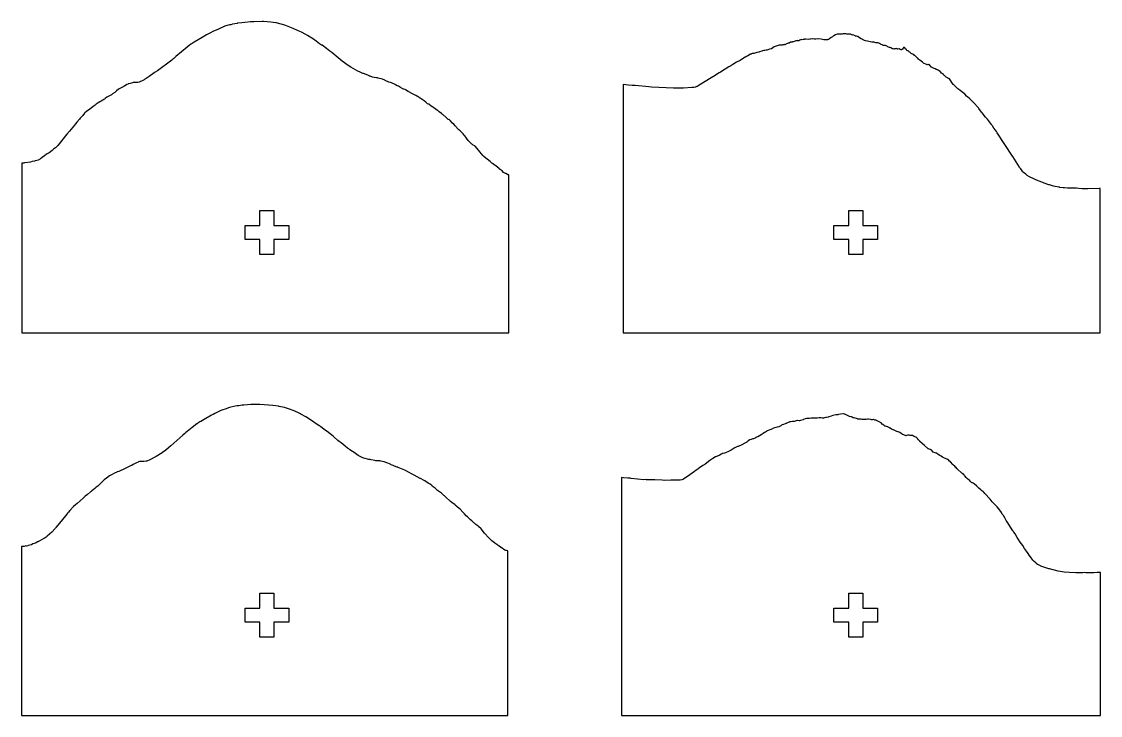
# Model space of a CAD drawing. Header units: metres. Extents: x -88 to 939, y 68 to 1362.
# Drawn here: x 521.3 to 887.8, y 68.1 to 303.7 of the extents above; entities that cross this region are included whole.
import ezdxf

# ---------------------------------------------------------------- set-up
doc = ezdxf.new("R2010")
doc.units = ezdxf.units.M

msp = doc.modelspace()

# ---------------------------------------------------------------- linework, layer by layer
for p, q in [((588.209, 301.195), (586.347, 300.351)), ((588.901, 301.526), (588.209, 301.195)), ((589.686, 301.882), (588.901, 301.526)), ((589.845, 301.937), (589.686, 301.882)), ((590.778, 302.292), (589.845, 301.937)), ((591.229, 302.397), (590.778, 302.292)), ((592.022, 302.637), (591.229, 302.397)), ((592.456, 302.695), (592.022, 302.637)), ((593.046, 302.86), (592.456, 302.695)), ((594.577, 303.146), (593.046, 302.86)), ((594.65, 303.158), (594.577, 303.146)), ((596.171, 303.324), (594.65, 303.158)), ((597.201, 303.459), (596.171, 303.324)), ((599.126, 303.62), (597.201, 303.459)), ((600.184, 303.673), (599.126, 303.62)), ((603.077, 303.745), (600.184, 303.673)), ((603.385, 303.741), (603.077, 303.745)), ((603.482, 303.738), (603.385, 303.741)), ((605.959, 303.54), (603.482, 303.738)), ((606.796, 303.402), (605.959, 303.54)), ((607.703, 303.303), (606.796, 303.402)), ((607.888, 303.269), (607.703, 303.303)), ((608.261, 303.189), (607.888, 303.269)), ((610.823, 302.505), (608.261, 303.189)), ((611.281, 302.345), (610.823, 302.505)), ((613.585, 301.431), (611.281, 302.345)), ((615.119, 300.767), (613.585, 301.431)), ((615.602, 300.542), (615.119, 300.767)), ((616.609, 300.01), (615.602, 300.542)), ((582.677, 298.386), (579.992, 296.729)), ((584.204, 299.243), (582.677, 298.386)), ((584.65, 299.421), (584.204, 299.243)), ((585.121, 299.674), (584.65, 299.421)), ((585.51, 299.912), (585.121, 299.674)), ((586.347, 300.351), (585.51, 299.912)), ((617.64, 299.488), (616.609, 300.01)), ((618.447, 298.964), (617.64, 299.488)), ((619.954, 298.124), (618.447, 298.964)), ((620.044, 298.068), (619.954, 298.124)), ((620.175, 297.97), (620.044, 298.068)), ((621.433, 297.086), (620.175, 297.97)), ((622.59, 296.233), (621.433, 297.086)), ((783.496, 296.916), (783.24, 296.83)), ((784.178, 297.096), (783.496, 296.916)), ((784.381, 297.225), (784.178, 297.096)), ((784.47, 297.206), (784.381, 297.225)), ((784.76, 297.288), (784.47, 297.206)), ((784.946, 297.251), (784.76, 297.288)), ((785.322, 297.243), (784.946, 297.251)), ((785.509, 297.336), (785.322, 297.243)), ((785.578, 297.345), (785.509, 297.336)), ((785.619, 297.394), (785.578, 297.345)), ((785.891, 297.505), (785.619, 297.394)), ((786.212, 297.613), (785.891, 297.505)), ((786.522, 297.585), (786.212, 297.613)), ((786.822, 297.63), (786.522, 297.585)), ((787.112, 297.644), (786.822, 297.63)), ((787.201, 297.656), (787.112, 297.644)), ((787.312, 297.751), (787.201, 297.656)), ((787.401, 297.783), (787.312, 297.751)), ((787.441, 297.794), (787.401, 297.783)), ((787.738, 297.773), (787.441, 297.794)), ((788.632, 297.663), (787.738, 297.773)), ((789.082, 297.716), (788.632, 297.663)), ((789.374, 297.776), (789.082, 297.716)), ((789.877, 297.836), (789.374, 297.776)), ((789.99, 297.848), (789.877, 297.836)), ((790.027, 297.858), (789.99, 297.848)), ((790.684, 297.757), (790.027, 297.858)), ((791.025, 297.784), (790.684, 297.757)), ((791.107, 297.776), (791.025, 297.784)), ((791.838, 297.885), (791.107, 297.776)), ((791.863, 297.883), (791.838, 297.885)), ((791.922, 297.883), (791.863, 297.883)), ((792.973, 297.807), (791.922, 297.883)), ((793.909, 297.598), (792.973, 297.807)), ((794.387, 297.51), (793.909, 297.598)), ((795.066, 297.548), (794.387, 297.51)), ((795.151, 297.567), (795.066, 297.548)), ((795.276, 297.613), (795.151, 297.567)), ((795.412, 297.689), (795.276, 297.613)), ((795.758, 297.927), (795.412, 297.689)), ((796.316, 298.353), (795.758, 297.927)), ((796.779, 298.582), (796.316, 298.353)), ((797.053, 298.748), (796.779, 298.582)), ((797.288, 298.959), (797.053, 298.748)), ((797.865, 299.207), (797.288, 298.959)), ((798.427, 299.431), (797.865, 299.207)), ((798.653, 299.483), (798.427, 299.431)), ((799.193, 299.419), (798.653, 299.483)), ((799.297, 299.434), (799.193, 299.419)), ((799.4, 299.417), (799.297, 299.434)), ((799.946, 299.508), (799.4, 299.417)), ((800.147, 299.518), (799.946, 299.508)), ((800.41, 299.58), (800.147, 299.518)), ((801.148, 299.534), (800.41, 299.58)), ((801.228, 299.554), (801.148, 299.534)), ((801.386, 299.529), (801.228, 299.554)), ((801.64, 299.476), (801.386, 299.529)), ((801.879, 299.458), (801.64, 299.476)), ((801.999, 299.455), (801.879, 299.458)), ((802.594, 299.472), (801.999, 299.455)), ((802.933, 299.457), (802.594, 299.472)), ((803.421, 299.237), (802.933, 299.457)), ((803.51, 299.168), (803.421, 299.237)), ((803.698, 299.202), (803.51, 299.168)), ((804.08, 299.09), (803.698, 299.202)), ((804.511, 298.873), (804.08, 299.09)), ((804.639, 298.832), (804.511, 298.873)), ((804.759, 298.836), (804.639, 298.832)), ((805.014, 298.803), (804.759, 298.836)), ((805.294, 298.691), (805.014, 298.803)), ((805.388, 298.76), (805.294, 298.691)), ((805.545, 298.613), (805.388, 298.76)), ((806.017, 298.196), (805.545, 298.613)), ((806.592, 297.873), (806.017, 298.196)), ((806.903, 297.751), (806.592, 297.873)), ((807.037, 297.642), (806.903, 297.751)), ((807.282, 297.585), (807.037, 297.642)), ((807.703, 297.364), (807.282, 297.585)), ((808.039, 297.26), (807.703, 297.364)), ((808.695, 297.128), (808.039, 297.26)), ((809.55, 296.878), (808.695, 297.128)), ((810.114, 296.774), (809.55, 296.878)), ((575.65, 293.501), (573.765, 291.891)), ((577.636, 295.106), (575.65, 293.501)), ((578.299, 295.669), (577.636, 295.106)), ((578.862, 296.105), (578.299, 295.669)), ((579.263, 296.318), (578.862, 296.105)), ((579.992, 296.729), (579.263, 296.318)), ((623.275, 295.772), (622.59, 296.233)), ((623.409, 295.703), (623.275, 295.772)), ((624.947, 294.592), (623.409, 295.703)), ((626.054, 293.737), (624.947, 294.592)), ((626.694, 293.2), (626.054, 293.737)), ((628.865, 291.439), (626.694, 293.2)), ((771.126, 293.222), (770.395, 292.997)), ((771.263, 293.226), (771.126, 293.222)), ((771.758, 293.401), (771.263, 293.226)), ((771.967, 293.415), (771.758, 293.401)), ((772.782, 293.654), (771.967, 293.415)), ((773.056, 293.789), (772.782, 293.654)), ((773.527, 293.962), (773.056, 293.789)), ((773.783, 293.925), (773.527, 293.962)), ((774.316, 293.985), (773.783, 293.925)), ((774.38, 293.994), (774.316, 293.985)), ((774.442, 294.015), (774.38, 293.994)), ((774.498, 294.022), (774.442, 294.015)), ((774.83, 294.186), (774.498, 294.022)), ((775.419, 294.354), (774.83, 294.186)), ((775.975, 294.443), (775.419, 294.354)), ((776.048, 294.491), (775.975, 294.443)), ((776.983, 295.161), (776.048, 294.491)), ((777.277, 295.291), (776.983, 295.161)), ((778.363, 295.597), (777.277, 295.291)), ((778.684, 295.762), (778.363, 295.597)), ((779.333, 295.714), (778.684, 295.762)), ((779.388, 295.722), (779.333, 295.714)), ((779.436, 295.679), (779.388, 295.722)), ((779.713, 295.76), (779.436, 295.679)), ((779.899, 295.841), (779.713, 295.76)), ((780.295, 295.887), (779.899, 295.841)), ((780.4, 295.909), (780.295, 295.887)), ((780.673, 295.875), (780.4, 295.909)), ((780.913, 296.041), (780.673, 295.875)), ((780.994, 296.077), (780.913, 296.041)), ((781.75, 296.419), (780.994, 296.077)), ((781.919, 296.388), (781.75, 296.419)), ((782.136, 296.466), (781.919, 296.388)), ((782.584, 296.707), (782.136, 296.466)), ((783.148, 296.797), (782.584, 296.707)), ((783.24, 296.83), (783.148, 296.797)), ((810.397, 296.748), (810.114, 296.774)), ((810.973, 296.713), (810.397, 296.748)), ((811.134, 296.673), (810.973, 296.713)), ((811.549, 296.522), (811.134, 296.673)), ((812.218, 296.581), (811.549, 296.522)), ((812.569, 296.458), (812.218, 296.581)), ((812.766, 296.301), (812.569, 296.458)), ((813.122, 296.112), (812.766, 296.301)), ((813.925, 295.757), (813.122, 296.112)), ((814.073, 295.654), (813.925, 295.757)), ((814.353, 295.628), (814.073, 295.654)), ((814.859, 295.602), (814.353, 295.628)), ((815.45, 295.232), (814.859, 295.602)), ((815.577, 295.141), (815.45, 295.232)), ((815.778, 295.071), (815.577, 295.141)), ((816.181, 294.982), (815.778, 295.071)), ((816.389, 294.99), (816.181, 294.982)), ((816.605, 294.862), (816.389, 294.99)), ((817.167, 294.492), (816.605, 294.862)), ((817.459, 294.461), (817.167, 294.492)), ((817.726, 294.411), (817.459, 294.461)), ((817.924, 294.438), (817.726, 294.411)), ((818.328, 294.432), (817.924, 294.438)), ((818.674, 294.547), (818.328, 294.432)), ((818.858, 294.419), (818.674, 294.547)), ((819.057, 294.42), (818.858, 294.419)), ((819.425, 294.476), (819.057, 294.42)), ((819.436, 294.471), (819.425, 294.476)), ((819.447, 294.47), (819.436, 294.471)), ((819.819, 294.255), (819.447, 294.47)), ((820.19, 294.187), (819.819, 294.255)), ((820.201, 294.184), (820.19, 294.187)), ((820.223, 294.188), (820.201, 294.184)), ((820.568, 294.425), (820.223, 294.188)), ((820.781, 294.709), (820.568, 294.425)), ((820.92, 294.964), (820.781, 294.709)), ((821.037, 294.9), (820.92, 294.964)), ((821.297, 294.978), (821.037, 294.9)), ((821.408, 294.862), (821.297, 294.978)), ((821.704, 294.358), (821.408, 294.862)), ((821.833, 294.337), (821.704, 294.358)), ((822.107, 293.923), (821.833, 294.337)), ((822.395, 293.849), (822.107, 293.923)), ((822.497, 293.767), (822.395, 293.849)), ((822.742, 293.579), (822.497, 293.767)), ((822.886, 293.512), (822.742, 293.579)), ((823.084, 293.318), (822.886, 293.512)), ((823.286, 293.129), (823.084, 293.318)), ((572.33, 290.594), (567.464, 286.998)), ((572.698, 290.92), (572.33, 290.594)), ((573.038, 291.194), (572.698, 290.92)), ((573.765, 291.891), (573.038, 291.194)), ((630.236, 290.285), (628.865, 291.439)), ((632.321, 288.872), (630.236, 290.285)), ((764.237, 290), (762.975, 289.205)), ((764.406, 290.065), (764.237, 290)), ((765.226, 290.42), (764.406, 290.065)), ((765.406, 290.484), (765.226, 290.42)), ((766.925, 291.537), (765.406, 290.484)), ((766.995, 291.581), (766.925, 291.537)), ((767.039, 291.622), (766.995, 291.581)), ((767.21, 291.711), (767.039, 291.622)), ((767.481, 291.836), (767.21, 291.711)), ((767.637, 291.915), (767.481, 291.836)), ((768.063, 292.109), (767.637, 291.915)), ((768.966, 292.636), (768.063, 292.109)), ((769.21, 292.71), (768.966, 292.636)), ((769.299, 292.797), (769.21, 292.71)), ((769.562, 292.908), (769.299, 292.797)), ((770.073, 292.886), (769.562, 292.908)), ((770.395, 292.997), (770.073, 292.886)), ((823.426, 293.047), (823.286, 293.129)), ((823.502, 292.944), (823.426, 293.047)), ((823.762, 292.752), (823.502, 292.944)), ((823.992, 292.717), (823.762, 292.752)), ((824.067, 292.713), (823.992, 292.717)), ((824.131, 292.638), (824.067, 292.713)), ((824.457, 292.519), (824.131, 292.638)), ((824.676, 292.224), (824.457, 292.519)), ((824.866, 292.06), (824.676, 292.224)), ((825.074, 291.904), (824.866, 292.06)), ((825.67, 291.318), (825.074, 291.904)), ((825.762, 291.274), (825.67, 291.318)), ((826.069, 290.999), (825.762, 291.274)), ((826.179, 290.886), (826.069, 290.999)), ((826.389, 290.72), (826.179, 290.886)), ((826.528, 290.616), (826.389, 290.72)), ((827.366, 289.936), (826.528, 290.616)), ((827.594, 289.771), (827.366, 289.936)), ((827.653, 289.725), (827.594, 289.771)), ((827.722, 289.661), (827.653, 289.725)), ((828.712, 289.168), (827.722, 289.661)), ((566.386, 286.292), (564.656, 285.035)), ((566.741, 286.508), (566.386, 286.292)), ((567.464, 286.998), (566.741, 286.508)), ((633.228, 288.31), (632.321, 288.872)), ((635.616, 286.899), (633.228, 288.31)), ((636.343, 286.554), (635.616, 286.899)), ((637.298, 286.142), (636.343, 286.554)), ((637.456, 286.078), (637.298, 286.142)), ((638.931, 285.524), (637.456, 286.078)), ((758.344, 286.312), (757.424, 285.762)), ((758.783, 286.591), (758.344, 286.312)), ((760.394, 287.552), (758.783, 286.591)), ((761.607, 288.358), (760.394, 287.552)), ((762.231, 288.747), (761.607, 288.358)), ((762.561, 288.972), (762.231, 288.747)), ((762.975, 289.205), (762.561, 288.972)), ((828.863, 289.081), (828.712, 289.168)), ((829.017, 289.143), (828.863, 289.081)), ((829.164, 289.108), (829.017, 289.143)), ((829.512, 289.147), (829.164, 289.108)), ((829.623, 289.162), (829.512, 289.147)), ((830.448, 288.308), (829.623, 289.162)), ((830.895, 288.07), (830.448, 288.308)), ((831.324, 287.804), (830.895, 288.07)), ((831.658, 287.679), (831.324, 287.804)), ((832.066, 287.447), (831.658, 287.679)), ((832.248, 287.43), (832.066, 287.447)), ((832.353, 287.383), (832.248, 287.43)), ((832.443, 287.324), (832.353, 287.383)), ((832.727, 287.193), (832.443, 287.324)), ((832.834, 287.184), (832.727, 287.193)), ((833.094, 287.003), (832.834, 287.184)), ((833.34, 286.768), (833.094, 287.003)), ((833.419, 286.719), (833.34, 286.768)), ((833.471, 286.656), (833.419, 286.719)), ((833.864, 286.273), (833.471, 286.656)), ((834.483, 285.747), (833.864, 286.273)), ((557.111, 282.332), (556.696, 282.064)), ((557.518, 282.536), (557.111, 282.332)), ((557.572, 282.545), (557.518, 282.536)), ((558.187, 282.743), (557.572, 282.545)), ((558.965, 282.932), (558.187, 282.743)), ((559.244, 283.019), (558.965, 282.932)), ((559.636, 283.09), (559.244, 283.019)), ((560.013, 283.036), (559.636, 283.09)), ((560.408, 283.029), (560.013, 283.036)), ((560.796, 283.08), (560.408, 283.029)), ((561.264, 283.16), (560.796, 283.08)), ((561.568, 283.263), (561.264, 283.16)), ((562.258, 283.592), (561.568, 283.263)), ((562.931, 283.947), (562.258, 283.592)), ((563.25, 284.139), (562.931, 283.947)), ((563.675, 284.364), (563.25, 284.139)), ((564.656, 285.035), (563.675, 284.364)), ((639.375, 285.321), (638.931, 285.524)), ((639.544, 285.233), (639.375, 285.321)), ((639.7, 285.195), (639.544, 285.233)), ((640.496, 284.872), (639.7, 285.195)), ((641.13, 284.768), (640.496, 284.872)), ((641.912, 284.629), (641.13, 284.768)), ((642.197, 284.641), (641.912, 284.629)), ((642.296, 284.653), (642.197, 284.641)), ((642.501, 284.573), (642.296, 284.653)), ((642.966, 284.408), (642.501, 284.573)), ((643.485, 284.326), (642.966, 284.408)), ((643.998, 284.165), (643.485, 284.326)), ((644.725, 283.809), (643.998, 284.165)), ((644.845, 283.747), (644.725, 283.809)), ((646.146, 283.179), (644.845, 283.747)), ((646.536, 283.088), (646.146, 283.179)), ((646.716, 283.021), (646.536, 283.088)), ((646.986, 282.95), (646.716, 283.021)), ((648.211, 282.345), (646.986, 282.95)), ((648.306, 282.31), (648.211, 282.345)), ((648.977, 281.896), (648.306, 282.31)), ((725.668, 282.345), (725.666, 281.634)), ((726.637, 282.227), (725.668, 282.345)), ((727.459, 282.169), (726.637, 282.227)), ((752.125, 282.468), (750.868, 281.708)), ((755.629, 284.661), (752.125, 282.468)), ((756.926, 285.444), (755.629, 284.661)), ((757.351, 285.724), (756.926, 285.444)), ((757.424, 285.762), (757.351, 285.724)), ((834.669, 285.575), (834.483, 285.747)), ((834.894, 285.438), (834.669, 285.575)), ((835.448, 284.89), (834.894, 285.438)), ((835.649, 284.701), (835.448, 284.89)), ((836.081, 284.486), (835.649, 284.701)), ((836.131, 284.462), (836.081, 284.486)), ((836.17, 284.421), (836.131, 284.462)), ((836.534, 284.27), (836.17, 284.421)), ((836.548, 284.254), (836.534, 284.27)), ((837.824, 282.427), (836.548, 284.254)), ((837.877, 282.378), (837.824, 282.427)), ((839.136, 281.081), (837.877, 282.378)), ((551.878, 278.91), (550.324, 278.077)), ((552.233, 279.183), (551.878, 278.91)), ((552.993, 279.676), (552.233, 279.183)), ((553.459, 280.107), (552.993, 279.676)), ((553.557, 280.173), (553.459, 280.107)), ((554.267, 280.791), (553.557, 280.173)), ((554.303, 280.813), (554.267, 280.791)), ((556.023, 281.701), (554.303, 280.813)), ((556.398, 281.939), (556.023, 281.701)), ((556.696, 282.064), (556.398, 281.939)), ((649.366, 281.763), (648.977, 281.896)), ((650.01, 281.383), (649.366, 281.763)), ((650.827, 280.949), (650.01, 281.383)), ((651.092, 280.83), (650.827, 280.949)), ((651.234, 280.825), (651.092, 280.83)), ((651.594, 280.67), (651.234, 280.825)), ((651.704, 280.605), (651.594, 280.67)), ((652.621, 279.996), (651.704, 280.605)), ((654.157, 279.183), (652.621, 279.996)), ((654.856, 278.88), (654.157, 279.183)), ((655.216, 278.665), (654.856, 278.88)), ((655.397, 278.641), (655.216, 278.665)), ((655.629, 278.454), (655.397, 278.641)), ((725.66, 281.319), (725.655, 275.593)), ((725.666, 281.634), (725.66, 281.319)), ((728.744, 282.059), (727.459, 282.169)), ((729.83, 281.988), (728.744, 282.059)), ((734.371, 281.534), (729.83, 281.988)), ((735.303, 281.42), (734.371, 281.534)), ((742.828, 281.096), (735.303, 281.42)), ((745.864, 281.121), (742.828, 281.096)), ((746.175, 281.132), (745.864, 281.121)), ((749.045, 281.309), (746.175, 281.132)), ((749.678, 281.399), (749.045, 281.309)), ((750.125, 281.451), (749.678, 281.399)), ((750.295, 281.479), (750.125, 281.451)), ((750.543, 281.561), (750.295, 281.479)), ((750.868, 281.708), (750.543, 281.561)), ((839.423, 280.922), (839.136, 281.081)), ((840.061, 280.432), (839.423, 280.922)), ((840.799, 279.883), (840.061, 280.432)), ((841.024, 279.738), (840.799, 279.883)), ((841.854, 278.946), (841.024, 279.738)), ((842.325, 278.451), (841.854, 278.946)), ((546.285, 275.352), (545.684, 274.844)), ((546.666, 275.652), (546.285, 275.352)), ((547.355, 276.119), (546.666, 275.652)), ((547.892, 276.431), (547.355, 276.119)), ((548.347, 276.742), (547.892, 276.431)), ((548.986, 277.09), (548.347, 276.742)), ((549.278, 277.291), (548.986, 277.09)), ((549.455, 277.365), (549.278, 277.291)), ((549.528, 277.418), (549.455, 277.365)), ((549.603, 277.461), (549.528, 277.418)), ((549.771, 277.579), (549.603, 277.461)), ((550.324, 278.077), (549.771, 277.579)), ((655.821, 278.363), (655.629, 278.454)), ((656.035, 278.172), (655.821, 278.363)), ((656.351, 277.924), (656.035, 278.172)), ((656.567, 277.814), (656.351, 277.924)), ((656.715, 277.729), (656.567, 277.814)), ((658.13, 276.821), (656.715, 277.729)), ((658.655, 276.327), (658.13, 276.821)), ((659.286, 275.822), (658.655, 276.327)), ((659.693, 275.653), (659.286, 275.822)), ((660.504, 275.062), (659.693, 275.653)), ((661.021, 274.647), (660.504, 275.062)), ((725.655, 275.593), (725.652, 275.398)), ((725.652, 275.398), (725.664, 198.055)), ((842.685, 278.16), (842.325, 278.451)), ((843.453, 277.518), (842.685, 278.16)), ((844.026, 276.901), (843.453, 277.518)), ((844.551, 276.405), (844.026, 276.901)), ((844.671, 276.306), (844.551, 276.405)), ((844.716, 276.262), (844.671, 276.306)), ((844.752, 276.216), (844.716, 276.262)), ((846.35, 274.394), (844.752, 276.216)), ((542.131, 271.799), (541.285, 270.955)), ((542.737, 272.592), (542.131, 271.799)), ((542.877, 272.74), (542.737, 272.592)), ((543.45, 273.234), (542.877, 272.74)), ((543.845, 273.563), (543.45, 273.234)), ((544.388, 273.889), (543.845, 273.563)), ((545.684, 274.844), (544.388, 273.889)), ((661.252, 274.53), (661.021, 274.647)), ((661.972, 274.044), (661.252, 274.53)), ((662.528, 273.683), (661.972, 274.044)), ((662.681, 273.589), (662.528, 273.683)), ((662.753, 273.538), (662.681, 273.589)), ((662.825, 273.469), (662.753, 273.538)), ((663.215, 273.067), (662.825, 273.469)), ((663.957, 272.464), (663.215, 273.067)), ((664.322, 272.202), (663.957, 272.464)), ((664.451, 272.133), (664.322, 272.202)), ((665.615, 271.154), (664.451, 272.133)), ((846.512, 274.163), (846.35, 274.394)), ((847.375, 273.022), (846.512, 274.163)), ((847.631, 272.737), (847.375, 273.022)), ((848.75, 271.279), (847.631, 272.737)), ((849.503, 270.585), (848.75, 271.279)), ((539.306, 268.604), (537.584, 266.534)), ((539.662, 268.994), (539.306, 268.604)), ((540.164, 269.564), (539.662, 268.994)), ((540.996, 270.616), (540.164, 269.564)), ((541.285, 270.955), (540.996, 270.616)), ((666.282, 270.498), (665.615, 271.154)), ((666.368, 270.427), (666.282, 270.498)), ((666.666, 270.329), (666.368, 270.427)), ((666.931, 270.087), (666.666, 270.329)), ((667.735, 269.265), (666.931, 270.087)), ((668.122, 268.926), (667.735, 269.265)), ((668.681, 268.277), (668.122, 268.926)), ((669.771, 267.136), (668.681, 268.277)), ((850.83, 268.777), (849.503, 270.585)), ((850.953, 268.596), (850.83, 268.777)), ((851.152, 268.341), (850.953, 268.596)), ((851.665, 267.536), (851.152, 268.341)), ((852.14, 266.844), (851.665, 267.536)), ((536.676, 265.519), (533.692, 261.683)), ((537.584, 266.534), (536.676, 265.519)), ((669.985, 266.94), (669.771, 267.136)), ((670.106, 266.793), (669.985, 266.94)), ((670.4, 266.525), (670.106, 266.793)), ((670.788, 266.189), (670.4, 266.525)), ((671.32, 265.606), (670.788, 266.189)), ((671.654, 265.181), (671.32, 265.606)), ((671.877, 264.884), (671.654, 265.181)), ((672.272, 264.428), (671.877, 264.884)), ((672.465, 264.164), (672.272, 264.428)), ((673.082, 263.402), (672.465, 264.164)), ((852.492, 266.368), (852.14, 266.844)), ((852.791, 265.947), (852.492, 266.368)), ((857.939, 258.013), (852.791, 265.947)), ((532.333, 260.492), (531.951, 260.126)), ((532.843, 260.828), (532.333, 260.492)), ((533.692, 261.683), (532.843, 260.828)), ((674.334, 262.077), (673.082, 263.402)), ((674.479, 262.033), (674.334, 262.077)), ((674.782, 261.754), (674.479, 262.033)), ((675.318, 261.494), (674.782, 261.754)), ((675.4, 261.432), (675.318, 261.494)), ((675.425, 261.401), (675.4, 261.432)), ((675.45, 261.378), (675.425, 261.401)), ((676.626, 259.988), (675.45, 261.378)), ((526.573, 256.547), (526.08, 256.402)), ((526.949, 256.672), (526.573, 256.547)), ((527.739, 257.139), (526.949, 256.672)), ((528.38, 257.63), (527.739, 257.139)), ((529.163, 258.095), (528.38, 257.63)), ((529.711, 258.548), (529.163, 258.095)), ((530.036, 258.785), (529.711, 258.548)), ((530.747, 259.188), (530.036, 258.785)), ((531.711, 259.962), (530.747, 259.188)), ((531.951, 260.126), (531.711, 259.962)), ((676.982, 259.49), (676.626, 259.988)), ((677.614, 258.823), (676.982, 259.49)), ((677.709, 258.76), (677.614, 258.823)), ((678.055, 258.301), (677.709, 258.76)), ((678.409, 257.889), (678.055, 258.301)), ((678.432, 257.875), (678.409, 257.889)), ((678.495, 257.823), (678.432, 257.875)), ((680.507, 256.232), (678.495, 257.823)), ((858.058, 257.857), (857.939, 258.013)), ((860.375, 254.245), (858.058, 257.857)), ((521.394, 255.687), (521.385, 255.665)), ((521.385, 255.665), (521.388, 227.395)), ((521.904, 255.686), (521.394, 255.687)), ((522.06, 255.689), (521.904, 255.686)), ((522.112, 255.697), (522.06, 255.689)), ((522.305, 255.713), (522.112, 255.697)), ((522.404, 255.738), (522.305, 255.713)), ((524.319, 256.017), (522.404, 255.738)), ((524.952, 256.171), (524.319, 256.017)), ((525.71, 256.316), (524.952, 256.171)), ((525.971, 256.389), (525.71, 256.316)), ((526.017, 256.385), (525.971, 256.389)), ((526.08, 256.402), (526.017, 256.385)), ((681.093, 255.664), (680.507, 256.232)), ((681.317, 255.501), (681.093, 255.664)), ((682.268, 254.879), (681.317, 255.501)), ((682.422, 254.797), (682.268, 254.879)), ((683.111, 254.152), (682.422, 254.797)), ((683.162, 254.103), (683.111, 254.152)), ((683.23, 254.06), (683.162, 254.103)), ((683.65, 253.679), (683.23, 254.06)), ((683.745, 253.605), (683.65, 253.679)), ((683.901, 253.495), (683.745, 253.605)), ((684.624, 253.004), (683.901, 253.495)), ((685.091, 252.533), (684.624, 253.004)), ((860.464, 254.101), (860.375, 254.245)), ((860.754, 253.687), (860.464, 254.101)), ((861.519, 252.718), (860.754, 253.687)), ((685.517, 252.289), (685.091, 252.533)), ((685.754, 252.184), (685.517, 252.289)), ((685.839, 252.129), (685.754, 252.184)), ((686.393, 251.784), (685.839, 252.129)), ((686.432, 251.777), (686.393, 251.784)), ((686.478, 251.729), (686.432, 251.777)), ((686.816, 251.656), (686.478, 251.729)), ((686.907, 251.639), (686.816, 251.656)), ((686.905, 198.055), (686.907, 251.639)), ((861.657, 252.533), (861.519, 252.718)), ((862.429, 251.871), (861.657, 252.533)), ((862.985, 251.44), (862.429, 251.871)), ((863.785, 251.016), (862.985, 251.44)), ((864.007, 250.922), (863.785, 251.016)), ((866.649, 249.686), (864.007, 250.922)), ((868.268, 249.047), (866.649, 249.686)), ((868.655, 248.885), (868.268, 249.047)), ((870.304, 248.301), (868.655, 248.885)), ((870.42, 248.264), (870.304, 248.301)), ((870.541, 248.235), (870.42, 248.264)), ((871.88, 247.877), (870.541, 248.235)), ((873.724, 247.476), (871.88, 247.877)), ((873.897, 247.457), (873.724, 247.476)), ((874.01, 247.434), (873.897, 247.457)), ((875.158, 247.28), (874.01, 247.434)), ((875.613, 247.236), (875.158, 247.28)), ((876.605, 247.184), (875.613, 247.236)), ((877.319, 247.177), (876.605, 247.184)), ((878.012, 247.131), (877.319, 247.177)), ((879.64, 247.112), (878.012, 247.131)), ((880.526, 247.046), (879.64, 247.112)), ((881.618, 246.981), (880.526, 247.046)), ((883.211, 246.945), (881.618, 246.981)), ((883.578, 246.944), (883.211, 246.945)), ((887.419, 247.015), (883.578, 246.944)), ((887.474, 247.01), (887.419, 247.015)), ((887.745, 247.019), (887.474, 247.01)), ((887.722, 227.346), (887.745, 247.019)), ((602.31, 234.479), (602.31, 239.544)), ((602.31, 239.544), (607.065, 239.544)), ((607.065, 239.544), (607.065, 234.479)), ((802.31, 234.479), (802.31, 239.544)), ((802.31, 239.544), (807.065, 239.544)), ((807.065, 239.544), (807.065, 234.479)), ((597.245, 229.725), (597.245, 234.479)), ((597.245, 234.479), (602.31, 234.479)), ((607.065, 234.479), (612.129, 234.479)), ((612.129, 234.479), (612.129, 229.725)), ((797.245, 229.725), (797.245, 234.479)), ((797.245, 234.479), (802.31, 234.479)), ((807.065, 234.479), (812.129, 234.479)), ((812.129, 234.479), (812.129, 229.725)), ((521.388, 227.395), (521.386, 227.329)), ((521.386, 227.329), (521.388, 198.055)), ((602.31, 229.725), (597.245, 229.725)), ((602.31, 224.66), (602.31, 229.725)), ((612.129, 229.725), (607.065, 229.725)), ((607.065, 229.725), (607.065, 224.66)), ((802.31, 229.725), (797.245, 229.725)), ((802.31, 224.66), (802.31, 229.725)), ((812.129, 229.725), (807.065, 229.725)), ((807.065, 229.725), (807.065, 224.66)), ((887.729, 227.225), (887.722, 227.346)), ((887.723, 227.106), (887.729, 227.225)), ((607.065, 224.66), (602.31, 224.66)), ((807.065, 224.66), (802.31, 224.66)), ((887.721, 226.987), (887.723, 227.106)), ((887.732, 226.259), (887.721, 226.987)), ((887.727, 226.069), (887.732, 226.259)), ((887.746, 198.055), (887.727, 226.069)), ((521.388, 198.055), (526.318, 198.057)), ((526.318, 198.057), (686.905, 198.055)), ((725.664, 198.055), (745.408, 198.057)), ((745.408, 198.057), (887.746, 198.055)), ((591.976, 172.628), (590.458, 172.136)), ((593.878, 173.061), (591.976, 172.628)), ((594.613, 173.215), (593.878, 173.061)), ((595.086, 173.255), (594.613, 173.215)), ((596.259, 173.428), (595.086, 173.255)), ((596.825, 173.465), (596.259, 173.428)), ((598.068, 173.604), (596.825, 173.465)), ((599.221, 173.687), (598.068, 173.604)), ((599.957, 173.694), (599.221, 173.687)), ((602.314, 173.643), (599.957, 173.694)), ((606.66, 173.378), (602.314, 173.643)), ((608.563, 173.101), (606.66, 173.378)), ((608.883, 173.042), (608.563, 173.101)), ((610.697, 172.625), (608.883, 173.042)), ((612.651, 171.99), (610.697, 172.625)), ((583.935, 168.95), (582.258, 167.923)), ((585.336, 169.758), (583.935, 168.95)), ((585.822, 170.024), (585.336, 169.758)), ((586.419, 170.328), (585.822, 170.024)), ((586.945, 170.615), (586.419, 170.328)), ((589.069, 171.663), (586.945, 170.615)), ((589.36, 171.78), (589.069, 171.663)), ((589.732, 171.916), (589.36, 171.78)), ((590.458, 172.136), (589.732, 171.916)), ((613.293, 171.746), (612.651, 171.99)), ((613.974, 171.469), (613.293, 171.746)), ((615.64, 170.707), (613.974, 171.469)), ((616.072, 170.5), (615.64, 170.707)), ((616.152, 170.465), (616.072, 170.5)), ((616.209, 170.436), (616.152, 170.465)), ((617.908, 169.426), (616.209, 170.436)), ((619.518, 168.433), (617.908, 169.426)), ((787.498, 168.819), (786.957, 168.549)), ((787.958, 168.896), (787.498, 168.819)), ((788.218, 168.895), (787.958, 168.896)), ((788.39, 168.96), (788.218, 168.895)), ((788.602, 168.959), (788.39, 168.96)), ((788.928, 168.952), (788.602, 168.959)), ((789.05, 168.934), (788.928, 168.952)), ((789.547, 169.042), (789.05, 168.934)), ((790.424, 168.982), (789.547, 169.042)), ((791.069, 169.02), (790.424, 168.982)), ((791.546, 169.036), (791.069, 169.02)), ((792.323, 169.101), (791.546, 169.036)), ((792.498, 169.128), (792.323, 169.101)), ((792.901, 169.09), (792.498, 169.128)), ((793.302, 168.992), (792.901, 169.09)), ((793.67, 169.014), (793.302, 168.992)), ((793.792, 169.034), (793.67, 169.014)), ((794.076, 169.09), (793.792, 169.034)), ((794.54, 169.267), (794.076, 169.09)), ((794.825, 169.281), (794.54, 169.267)), ((795.288, 169.363), (794.825, 169.281)), ((795.536, 169.525), (795.288, 169.363)), ((796.36, 169.724), (795.536, 169.525)), ((796.869, 169.885), (796.36, 169.724)), ((797.943, 170.172), (796.869, 169.885)), ((798.613, 170.189), (797.943, 170.172)), ((798.652, 170.176), (798.613, 170.189)), ((798.9, 170.265), (798.652, 170.176)), ((799.53, 170.434), (798.9, 170.265)), ((800.405, 170.477), (799.53, 170.434)), ((800.597, 170.446), (800.405, 170.477)), ((800.89, 170.352), (800.597, 170.446)), ((800.984, 170.35), (800.89, 170.352)), ((801.248, 170.231), (800.984, 170.35)), ((801.723, 170.044), (801.248, 170.231)), ((802.556, 169.648), (801.723, 170.044)), ((802.992, 169.495), (802.556, 169.648)), ((803.205, 169.445), (802.992, 169.495)), ((803.253, 169.435), (803.205, 169.445)), ((803.466, 169.344), (803.253, 169.435)), ((803.884, 169.181), (803.466, 169.344)), ((804.188, 169.149), (803.884, 169.181)), ((805.344, 168.749), (804.188, 169.149)), ((805.388, 168.735), (805.344, 168.749)), ((806.024, 168.691), (805.388, 168.735)), ((806.595, 168.661), (806.024, 168.691)), ((806.887, 168.586), (806.595, 168.661)), ((807.076, 168.577), (806.887, 168.586)), ((808.23, 168.628), (807.826, 168.569)), ((808.675, 168.724), (808.23, 168.628)), ((808.755, 168.732), (808.675, 168.724)), ((809.035, 168.67), (808.755, 168.732)), ((809.788, 168.57), (809.035, 168.67)), ((579.234, 165.831), (577.601, 164.544)), ((580.868, 167.054), (579.234, 165.831)), ((580.935, 167.092), (580.868, 167.054)), ((581.269, 167.325), (580.935, 167.092)), ((581.93, 167.734), (581.269, 167.325)), ((582.258, 167.923), (581.93, 167.734)), ((620.621, 167.664), (619.518, 168.433)), ((622.486, 166.466), (620.621, 167.664)), ((622.611, 166.375), (622.486, 166.466)), ((623.049, 166.072), (622.611, 166.375)), ((624.014, 165.298), (623.049, 166.072)), ((624.88, 164.652), (624.014, 165.298)), ((775.855, 165.186), (774.621, 164.687)), ((775.914, 165.198), (775.855, 165.186)), ((776.002, 165.234), (775.914, 165.198)), ((776.777, 165.604), (776.002, 165.234)), ((776.803, 165.611), (776.777, 165.604)), ((776.817, 165.612), (776.803, 165.611)), ((777.559, 165.896), (776.817, 165.612)), ((778.024, 165.948), (777.559, 165.896)), ((778.12, 165.947), (778.024, 165.948)), ((778.589, 166.057), (778.12, 165.947)), ((778.761, 166.149), (778.589, 166.057)), ((779.28, 166.444), (778.761, 166.149)), ((779.472, 166.6), (779.28, 166.444)), ((779.737, 166.785), (779.472, 166.6)), ((780.124, 166.917), (779.737, 166.785)), ((780.766, 167.115), (780.124, 166.917)), ((780.934, 167.179), (780.766, 167.115)), ((781.042, 167.202), (780.934, 167.179)), ((781.736, 167.539), (781.042, 167.202)), ((782.114, 167.713), (781.736, 167.539)), ((782.252, 167.731), (782.114, 167.713)), ((782.613, 167.751), (782.252, 167.731)), ((783.277, 167.856), (782.613, 167.751)), ((783.586, 167.91), (783.277, 167.856)), ((783.656, 167.939), (783.586, 167.91)), ((783.733, 167.952), (783.656, 167.939)), ((784.787, 168.245), (783.733, 167.952)), ((784.95, 168.182), (784.787, 168.245)), ((785.484, 168.092), (784.95, 168.182)), ((785.535, 168.094), (785.484, 168.092)), ((785.578, 168.116), (785.535, 168.094)), ((785.905, 168.204), (785.578, 168.116)), ((786.805, 168.477), (785.905, 168.204)), ((786.957, 168.549), (786.805, 168.477)), ((807.42, 168.54), (807.076, 168.577)), ((807.826, 168.569), (807.42, 168.54)), ((810.023, 168.503), (809.788, 168.57)), ((810.25, 168.479), (810.023, 168.503)), ((810.631, 168.571), (810.25, 168.479)), ((810.755, 168.551), (810.631, 168.571)), ((811.144, 168.405), (810.755, 168.551)), ((811.387, 168.397), (811.144, 168.405)), ((811.464, 168.379), (811.387, 168.397)), ((811.599, 168.307), (811.464, 168.379)), ((811.758, 168.209), (811.599, 168.307)), ((812.447, 167.84), (811.758, 168.209)), ((812.877, 167.694), (812.447, 167.84)), ((812.915, 167.674), (812.877, 167.694)), ((813.121, 167.541), (812.915, 167.674)), ((813.269, 167.433), (813.121, 167.541)), ((813.289, 167.429), (813.269, 167.433)), ((813.729, 167.01), (813.289, 167.429)), ((814.264, 166.626), (813.729, 167.01)), ((814.603, 166.357), (814.264, 166.626)), ((814.759, 166.309), (814.603, 166.357)), ((814.835, 166.273), (814.759, 166.309)), ((815.104, 166.213), (814.835, 166.273)), ((815.596, 166.041), (815.104, 166.213)), ((815.692, 165.998), (815.596, 166.041)), ((815.98, 165.809), (815.692, 165.998)), ((816.281, 165.672), (815.98, 165.809)), ((816.423, 165.613), (816.281, 165.672)), ((816.899, 165.316), (816.423, 165.613)), ((817.444, 165.063), (816.899, 165.316)), ((817.521, 165.046), (817.444, 165.063)), ((817.928, 164.866), (817.521, 165.046)), ((576.079, 163.206), (572.09, 159.664)), ((576.745, 163.824), (576.079, 163.206)), ((577.125, 164.156), (576.745, 163.824)), ((577.601, 164.544), (577.125, 164.156)), ((625.103, 164.464), (624.88, 164.652)), ((627.189, 162.878), (625.103, 164.464)), ((627.378, 162.721), (627.189, 162.878)), ((628.797, 161.471), (627.378, 162.721)), ((629.264, 161.13), (628.797, 161.471)), ((768.209, 161.363), (767.821, 160.994)), ((768.711, 161.627), (768.209, 161.363)), ((769.143, 161.827), (768.711, 161.627)), ((769.638, 161.956), (769.143, 161.827)), ((770.022, 162.025), (769.638, 161.956)), ((770.511, 162.25), (770.022, 162.025)), ((770.887, 162.484), (770.511, 162.25)), ((770.998, 162.538), (770.887, 162.484)), ((771.333, 162.642), (770.998, 162.538)), ((771.399, 162.702), (771.333, 162.642)), ((772.569, 163.402), (771.399, 162.702)), ((773.274, 163.856), (772.569, 163.402)), ((773.756, 164.121), (773.274, 163.856)), ((774.03, 164.308), (773.756, 164.121)), ((774.341, 164.534), (774.03, 164.308)), ((774.621, 164.687), (774.341, 164.534)), ((818.153, 164.735), (817.928, 164.866)), ((818.407, 164.665), (818.153, 164.735)), ((818.676, 164.506), (818.407, 164.665)), ((818.969, 164.401), (818.676, 164.506)), ((819.149, 164.34), (818.969, 164.401)), ((819.444, 164.251), (819.149, 164.34)), ((819.652, 164.146), (819.444, 164.251)), ((820.429, 163.646), (819.652, 164.146)), ((820.618, 163.476), (820.429, 163.646)), ((820.638, 163.466), (820.618, 163.476)), ((820.992, 163.357), (820.638, 163.466)), ((821.218, 163.235), (820.992, 163.357)), ((821.553, 163.1), (821.218, 163.235)), ((821.627, 163.1), (821.553, 163.1)), ((821.774, 163.045), (821.627, 163.1)), ((822.249, 163.203), (821.774, 163.045)), ((822.422, 163.272), (822.249, 163.203)), ((822.622, 163.271), (822.422, 163.272)), ((822.901, 163.262), (822.622, 163.271)), ((823.18, 163.158), (822.901, 163.262)), ((823.398, 163.088), (823.18, 163.158)), ((823.938, 163.104), (823.398, 163.088)), ((824.048, 163.085), (823.938, 163.104)), ((824.292, 162.913), (824.048, 163.085)), ((824.44, 162.876), (824.292, 162.913)), ((824.579, 162.814), (824.44, 162.876)), ((824.716, 162.779), (824.579, 162.814)), ((824.83, 162.714), (824.716, 162.779)), ((825.069, 162.606), (824.83, 162.714)), ((825.213, 162.58), (825.069, 162.606)), ((825.411, 162.297), (825.213, 162.58)), ((825.695, 162.135), (825.411, 162.297)), ((826.025, 161.723), (825.695, 162.135)), ((826.42, 161.199), (826.025, 161.723)), ((570.292, 158.195), (569.157, 157.368)), ((571.293, 159.002), (570.292, 158.195)), ((572.09, 159.664), (571.293, 159.002)), ((629.849, 160.64), (629.264, 161.13)), ((631.254, 159.525), (629.849, 160.64)), ((632.091, 158.825), (631.254, 159.525)), ((632.472, 158.557), (632.091, 158.825)), ((632.827, 158.266), (632.472, 158.557)), ((633.793, 157.671), (632.827, 158.266)), ((634.265, 157.32), (633.793, 157.671)), ((761.507, 157.707), (760.42, 157.238)), ((762.441, 158.198), (761.507, 157.707)), ((762.673, 158.375), (762.441, 158.198)), ((763.356, 158.844), (762.673, 158.375)), ((763.511, 158.914), (763.356, 158.844)), ((763.595, 158.941), (763.511, 158.914)), ((763.869, 159.017), (763.595, 158.941)), ((764.529, 159.365), (763.869, 159.017)), ((764.656, 159.42), (764.529, 159.365)), ((764.733, 159.447), (764.656, 159.42)), ((765.213, 159.628), (764.733, 159.447)), ((765.518, 159.769), (765.213, 159.628)), ((766.48, 160.246), (765.518, 159.769)), ((766.611, 160.29), (766.48, 160.246)), ((767.696, 160.927), (766.611, 160.29)), ((767.76, 160.968), (767.696, 160.927)), ((767.821, 160.994), (767.76, 160.968)), ((826.428, 161.183), (826.42, 161.199)), ((826.513, 161.102), (826.428, 161.183)), ((828.054, 159.779), (826.513, 161.102)), ((829.17, 158.735), (828.054, 159.779)), ((829.276, 158.655), (829.17, 158.735)), ((829.419, 158.628), (829.276, 158.655)), ((829.672, 158.479), (829.419, 158.628)), ((829.936, 158.417), (829.672, 158.479)), ((830.064, 158.337), (829.936, 158.417)), ((830.142, 158.282), (830.064, 158.337)), ((830.285, 158.224), (830.142, 158.282)), ((830.423, 158.177), (830.285, 158.224)), ((830.574, 158.01), (830.423, 158.177)), ((831.044, 157.516), (830.574, 158.01)), ((560.907, 154.094), (560.353, 153.823)), ((561.072, 154.185), (560.907, 154.094)), ((561.401, 154.253), (561.072, 154.185)), ((561.474, 154.281), (561.401, 154.253)), ((561.677, 154.314), (561.474, 154.281)), ((561.93, 154.306), (561.677, 154.314)), ((562.302, 154.287), (561.93, 154.306)), ((562.831, 154.338), (562.302, 154.287)), ((563.61, 154.4), (562.831, 154.338)), ((563.875, 154.474), (563.61, 154.4)), ((564.159, 154.589), (563.875, 154.474)), ((564.668, 154.736), (564.159, 154.589)), ((567.07, 156.007), (564.668, 154.736)), ((569.055, 157.291), (567.07, 156.007)), ((569.157, 157.368), (569.055, 157.291)), ((635.727, 156.369), (634.265, 157.32)), ((636.389, 155.978), (635.727, 156.369)), ((637.265, 155.594), (636.389, 155.978)), ((637.551, 155.496), (637.265, 155.594)), ((639.27, 155.022), (637.551, 155.496)), ((639.729, 154.957), (639.27, 155.022)), ((640.108, 154.891), (639.729, 154.957)), ((641.387, 154.61), (640.108, 154.891)), ((641.71, 154.574), (641.387, 154.61)), ((642.597, 154.576), (641.71, 154.574)), ((642.827, 154.533), (642.597, 154.576)), ((643.082, 154.516), (642.827, 154.533)), ((643.353, 154.439), (643.082, 154.516)), ((644.527, 154.191), (643.353, 154.439)), ((644.803, 154.098), (644.527, 154.191)), ((645.069, 153.955), (644.803, 154.098)), ((645.745, 153.745), (645.069, 153.955)), ((755.186, 154.647), (753.554, 153.439)), ((756.129, 155.317), (755.186, 154.647)), ((757.046, 155.857), (756.129, 155.317)), ((757.448, 156.046), (757.046, 155.857)), ((757.516, 156.043), (757.448, 156.046)), ((757.603, 156.089), (757.516, 156.043)), ((758.28, 156.384), (757.603, 156.089)), ((758.425, 156.439), (758.28, 156.384)), ((758.552, 156.516), (758.425, 156.439)), ((758.617, 156.53), (758.552, 156.516)), ((759.023, 156.775), (758.617, 156.53)), ((759.066, 156.791), (759.023, 156.775)), ((759.457, 157.002), (759.066, 156.791)), ((760.092, 157.143), (759.457, 157.002)), ((760.42, 157.238), (760.092, 157.143)), ((831.345, 157.389), (831.044, 157.516)), ((831.678, 157.216), (831.345, 157.389)), ((832.052, 157.133), (831.678, 157.216)), ((832.069, 157.132), (832.052, 157.133)), ((832.085, 157.119), (832.069, 157.132)), ((832.721, 156.674), (832.085, 157.119)), ((833.322, 156.369), (832.721, 156.674)), ((833.754, 156.102), (833.322, 156.369)), ((834.153, 155.835), (833.754, 156.102)), ((834.427, 155.671), (834.153, 155.835)), ((835.689, 155.128), (834.427, 155.671)), ((835.814, 155.057), (835.689, 155.128)), ((836.092, 154.942), (835.814, 155.057)), ((836.593, 154.455), (836.092, 154.942)), ((836.923, 154.2), (836.593, 154.455)), ((837.658, 153.34), (836.923, 154.2)), ((552.962, 150.353), (552.167, 149.947)), ((553.738, 150.736), (552.962, 150.353)), ((553.835, 150.779), (553.738, 150.736)), ((553.885, 150.799), (553.835, 150.779)), ((554.393, 150.922), (553.885, 150.799)), ((554.86, 151.134), (554.393, 150.922)), ((555.288, 151.393), (554.86, 151.134)), ((555.571, 151.531), (555.288, 151.393)), ((557.911, 152.608), (555.571, 151.531)), ((558.575, 152.899), (557.911, 152.608)), ((558.744, 152.992), (558.575, 152.899)), ((558.757, 153.001), (558.744, 152.992)), ((559.254, 153.296), (558.757, 153.001)), ((559.942, 153.676), (559.254, 153.296)), ((560.353, 153.823), (559.942, 153.676)), ((645.809, 153.699), (645.745, 153.745)), ((646.294, 153.488), (645.809, 153.699)), ((646.746, 153.27), (646.294, 153.488)), ((646.762, 153.267), (646.746, 153.27)), ((646.94, 153.201), (646.762, 153.267)), ((647.57, 152.921), (646.94, 153.201)), ((648.066, 152.772), (647.57, 152.921)), ((648.959, 152.422), (648.066, 152.772)), ((649.14, 152.346), (648.959, 152.422)), ((649.226, 152.299), (649.14, 152.346)), ((651.565, 151.323), (649.226, 152.299)), ((654.068, 150.043), (651.565, 151.323)), ((749.879, 150.875), (748.348, 149.784)), ((750.158, 151.119), (749.879, 150.875)), ((751.008, 151.705), (750.158, 151.119)), ((751.166, 151.823), (751.008, 151.705)), ((751.452, 152.009), (751.166, 151.823)), ((751.942, 152.354), (751.452, 152.009)), ((752.801, 152.939), (751.942, 152.354)), ((753.225, 153.2), (752.801, 152.939)), ((753.418, 153.325), (753.225, 153.2)), ((753.554, 153.439), (753.418, 153.325)), ((837.864, 153.113), (837.658, 153.34)), ((838.324, 152.693), (837.864, 153.113)), ((838.62, 152.414), (838.324, 152.693)), ((838.699, 152.334), (838.62, 152.414)), ((839.186, 151.805), (838.699, 152.334)), ((839.296, 151.739), (839.186, 151.805)), ((840.736, 150.379), (839.296, 151.739)), ((840.759, 150.356), (840.736, 150.379)), ((840.79, 150.331), (840.759, 150.356)), ((841.171, 150.115), (840.79, 150.331)), ((548.058, 146.72), (547.51, 146.211)), ((549.172, 147.905), (548.058, 146.72)), ((549.267, 147.999), (549.172, 147.905)), ((549.341, 148.04), (549.267, 147.999)), ((550.178, 148.681), (549.341, 148.04)), ((551.236, 149.385), (550.178, 148.681)), ((551.659, 149.721), (551.236, 149.385)), ((552.167, 149.947), (551.659, 149.721)), ((654.522, 149.761), (654.068, 150.043)), ((654.755, 149.648), (654.522, 149.761)), ((655.709, 149.12), (654.755, 149.648)), ((656.757, 148.59), (655.709, 149.12)), ((656.889, 148.528), (656.757, 148.59)), ((658.072, 147.82), (656.889, 148.528)), ((658.314, 147.712), (658.072, 147.82)), ((659.411, 146.983), (658.314, 147.712)), ((660.098, 146.584), (659.411, 146.983)), ((725.103, 146.626), (725.098, 146.319)), ((725.861, 148.802), (725.1, 148.824)), ((725.1, 148.824), (725.103, 146.626)), ((727.24, 148.647), (725.861, 148.802)), ((728.06, 148.6), (727.24, 148.647)), ((728.462, 148.552), (728.06, 148.6)), ((732.742, 148.125), (728.462, 148.552)), ((733.463, 148.139), (732.742, 148.125)), ((733.597, 148.133), (733.463, 148.139)), ((734.811, 148.118), (733.597, 148.133)), ((736.461, 148.031), (734.811, 148.118)), ((738.959, 147.949), (736.461, 148.031)), ((739.908, 147.901), (738.959, 147.949)), ((741.843, 147.916), (739.908, 147.901)), ((742.782, 147.945), (741.843, 147.916)), ((744.096, 147.957), (742.782, 147.945)), ((745.071, 148.008), (744.096, 147.957)), ((745.582, 148.049), (745.071, 148.008)), ((745.99, 148.197), (745.582, 148.049)), ((746.17, 148.295), (745.99, 148.197)), ((748.348, 149.784), (746.17, 148.295)), ((841.466, 149.801), (841.171, 150.115)), ((841.599, 149.697), (841.466, 149.801)), ((841.81, 149.443), (841.599, 149.697)), ((842.259, 148.881), (841.81, 149.443)), ((842.709, 148.453), (842.259, 148.881)), ((843.227, 147.983), (842.709, 148.453)), ((843.293, 147.927), (843.227, 147.983)), ((843.631, 147.51), (843.293, 147.927)), ((843.781, 147.369), (843.631, 147.51)), ((843.982, 147.22), (843.781, 147.369)), ((844.204, 147.05), (843.982, 147.22)), ((844.38, 147.04), (844.204, 147.05)), ((844.611, 146.917), (844.38, 147.04)), ((844.896, 146.752), (844.611, 146.917)), ((845.868, 145.894), (844.896, 146.752)), ((543.768, 143.12), (542.965, 142.504)), ((544.759, 143.95), (543.768, 143.12)), ((545.008, 144.17), (544.759, 143.95)), ((545.161, 144.332), (545.008, 144.17)), ((545.633, 144.726), (545.161, 144.332)), ((546.177, 145.139), (545.633, 144.726)), ((546.703, 145.602), (546.177, 145.139)), ((547.223, 145.975), (546.703, 145.602)), ((547.51, 146.211), (547.223, 145.975)), ((660.685, 146.122), (660.098, 146.584)), ((660.84, 145.984), (660.685, 146.122)), ((661.867, 145.201), (660.84, 145.984)), ((662.621, 144.498), (661.867, 145.201)), ((663.294, 143.961), (662.621, 144.498)), ((663.943, 143.515), (663.294, 143.961)), ((664.56, 142.948), (663.943, 143.515)), ((664.808, 142.74), (664.56, 142.948)), ((725.098, 146.319), (725.102, 108.541)), ((846.159, 145.626), (845.868, 145.894)), ((846.325, 145.517), (846.159, 145.626)), ((846.527, 145.265), (846.325, 145.517)), ((847.175, 144.651), (846.527, 145.265)), ((847.587, 144.363), (847.175, 144.651)), ((847.883, 144.127), (847.587, 144.363)), ((848.063, 144.008), (847.883, 144.127)), ((848.203, 143.87), (848.063, 144.008)), ((848.578, 143.43), (848.203, 143.87)), ((850.314, 141.489), (848.578, 143.43)), ((539.62, 139.595), (539.026, 139.014)), ((540.226, 140.062), (539.62, 139.595)), ((542.23, 141.822), (540.226, 140.062)), ((542.703, 142.293), (542.23, 141.822)), ((542.965, 142.504), (542.703, 142.293)), ((664.965, 142.603), (664.808, 142.74)), ((665.353, 142.255), (664.965, 142.603)), ((667.071, 140.777), (665.353, 142.255)), ((667.504, 140.378), (667.071, 140.777)), ((667.96, 140.011), (667.504, 140.378)), ((668.475, 139.659), (667.96, 140.011)), ((668.644, 139.5), (668.475, 139.659)), ((669.184, 139.039), (668.644, 139.5)), ((851.028, 140.59), (850.314, 141.489)), ((852.363, 139.282), (851.028, 140.59)), ((852.706, 138.931), (852.363, 139.282)), ((536.677, 136.448), (534.766, 133.986)), ((536.941, 136.738), (536.677, 136.448)), ((537.257, 137.055), (536.941, 136.738)), ((537.77, 137.699), (537.257, 137.055)), ((539.026, 139.014), (537.77, 137.699)), ((669.396, 138.846), (669.184, 139.039)), ((669.85, 138.451), (669.396, 138.846)), ((670.309, 138.111), (669.85, 138.451)), ((671.235, 137.08), (670.309, 138.111)), ((671.248, 137.069), (671.235, 137.08)), ((671.339, 136.967), (671.248, 137.069)), ((671.746, 136.574), (671.339, 136.967)), ((672.412, 135.876), (671.746, 136.574)), ((672.778, 135.469), (672.412, 135.876)), ((853.603, 137.807), (852.706, 138.931)), ((854.224, 136.959), (853.603, 137.807)), ((854.489, 136.463), (854.224, 136.959)), ((854.867, 135.953), (854.489, 136.463)), ((855.294, 135.224), (854.867, 135.953)), ((534.766, 133.986), (533.012, 131.833)), ((673.002, 135.234), (672.778, 135.469)), ((673.809, 134.539), (673.002, 135.234)), ((674.264, 134.126), (673.809, 134.539)), ((674.388, 134.058), (674.264, 134.126)), ((674.945, 133.511), (674.388, 134.058)), ((675.222, 133.361), (674.945, 133.511)), ((675.694, 132.955), (675.222, 133.361)), ((675.996, 132.672), (675.694, 132.955)), ((676.539, 132.222), (675.996, 132.672)), ((677.425, 131.381), (676.539, 132.222)), ((855.665, 134.534), (855.294, 135.224)), ((855.811, 134.322), (855.665, 134.534)), ((856.115, 133.839), (855.811, 134.322)), ((858.115, 130.758), (856.115, 133.839)), ((529.385, 128.41), (528.913, 128.117)), ((529.697, 128.639), (529.385, 128.41)), ((530.074, 128.934), (529.697, 128.639)), ((530.873, 129.607), (530.074, 128.934)), ((531.603, 130.275), (530.873, 129.607)), ((532.768, 131.559), (531.603, 130.275)), ((532.893, 131.694), (532.768, 131.559)), ((533.012, 131.833), (532.893, 131.694)), ((678.544, 130.021), (677.425, 131.381)), ((678.815, 129.749), (678.544, 130.021)), ((679.871, 128.554), (678.815, 129.749)), ((679.954, 128.44), (679.871, 128.554)), ((681.12, 127.325), (679.954, 128.44)), ((858.247, 130.58), (858.115, 130.758)), ((858.424, 130.298), (858.247, 130.58)), ((858.824, 129.685), (858.424, 130.298)), ((859.578, 128.461), (858.824, 129.685)), ((860.024, 127.821), (859.578, 128.461)), ((521.342, 125.401), (521.341, 68.0547)), ((522.124, 125.424), (521.342, 125.401)), ((522.196, 125.432), (522.124, 125.424)), ((522.747, 125.621), (522.196, 125.432)), ((523.02, 125.604), (522.747, 125.621)), ((523.44, 125.692), (523.02, 125.604)), ((523.592, 125.749), (523.44, 125.692)), ((524.719, 125.959), (523.592, 125.749)), ((524.725, 125.962), (524.719, 125.959)), ((525.183, 126.306), (524.725, 125.962)), ((525.598, 126.459), (525.183, 126.306)), ((525.658, 126.474), (525.598, 126.459)), ((526.276, 126.663), (525.658, 126.474)), ((526.771, 126.995), (526.276, 126.663)), ((526.826, 127.009), (526.771, 126.995)), ((526.943, 127.089), (526.826, 127.009)), ((527.05, 127.11), (526.943, 127.089)), ((527.282, 127.247), (527.05, 127.11)), ((528.913, 128.117), (527.282, 127.247)), ((681.942, 126.675), (681.12, 127.325)), ((682.089, 126.548), (681.942, 126.675)), ((682.482, 126.297), (682.089, 126.548)), ((683.073, 125.896), (682.482, 126.297)), ((683.282, 125.795), (683.073, 125.896)), ((683.463, 125.657), (683.282, 125.795)), ((684.171, 125.14), (683.463, 125.657)), ((684.221, 125.112), (684.171, 125.14)), ((684.656, 124.778), (684.221, 125.112)), ((685.053, 124.563), (684.656, 124.778)), ((860.603, 126.926), (860.024, 127.821)), ((861.421, 125.73), (860.603, 126.926)), ((862.053, 124.738), (861.421, 125.73)), ((862.659, 123.862), (862.053, 124.738)), ((685.527, 124.223), (685.053, 124.563)), ((685.817, 124.097), (685.527, 124.223)), ((686.051, 124.104), (685.817, 124.097)), ((686.421, 123.957), (686.051, 124.104)), ((686.484, 123.981), (686.421, 123.957)), ((686.483, 68.0558), (686.484, 123.981)), ((863.283, 123.016), (862.659, 123.862)), ((863.619, 122.522), (863.283, 123.016)), ((864.084, 121.885), (863.619, 122.522)), ((864.893, 120.814), (864.084, 121.885)), ((865.086, 120.616), (864.893, 120.814)), ((865.215, 120.478), (865.086, 120.616)), ((865.31, 120.396), (865.215, 120.478)), ((865.88, 119.926), (865.31, 120.396)), ((866.046, 119.673), (865.88, 119.926)), ((866.43, 119.371), (866.046, 119.673)), ((866.512, 119.312), (866.43, 119.371)), ((867.254, 118.976), (866.512, 119.312)), ((867.496, 118.819), (867.254, 118.976)), ((867.551, 118.794), (867.496, 118.819)), ((870.347, 117.858), (867.551, 118.794)), ((870.5, 117.813), (870.347, 117.858)), ((870.531, 117.808), (870.5, 117.813)), ((873.472, 117.081), (870.531, 117.808)), ((873.521, 117.071), (873.472, 117.081)), ((875.508, 116.752), (873.521, 117.071)), ((877.312, 116.596), (875.508, 116.752)), ((879.51, 116.537), (877.312, 116.596)), ((880.85, 116.531), (879.51, 116.537)), ((881.204, 116.54), (880.85, 116.531)), ((881.848, 116.52), (881.204, 116.54)), ((882.284, 116.553), (881.848, 116.52)), ((882.811, 116.528), (882.284, 116.553)), ((883.168, 116.539), (882.811, 116.528)), ((885.604, 116.545), (883.168, 116.539)), ((886.762, 116.572), (885.604, 116.545)), ((886.861, 116.569), (886.762, 116.572)), ((887.524, 116.581), (886.861, 116.569)), ((887.672, 116.589), (887.524, 116.581)), ((887.821, 116.605), (887.672, 116.589)), ((887.804, 105.776), (887.821, 116.605)), ((602.31, 104.479), (602.31, 109.544)), ((602.31, 109.544), (607.065, 109.544)), ((607.065, 109.544), (607.065, 104.479)), ((725.102, 108.541), (725.098, 108.424)), ((725.098, 108.424), (725.099, 68.0548)), ((802.31, 104.479), (802.31, 109.544)), ((802.31, 109.544), (807.065, 109.544)), ((807.065, 109.544), (807.065, 104.479)), ((597.245, 99.7245), (597.245, 104.479)), ((597.245, 104.479), (602.31, 104.479)), ((607.065, 104.479), (612.129, 104.479)), ((612.129, 104.479), (612.129, 99.7245)), ((797.245, 99.7245), (797.245, 104.479)), ((797.245, 104.479), (802.31, 104.479)), ((807.065, 104.479), (812.129, 104.479)), ((812.129, 104.479), (812.129, 99.7245)), ((887.81, 105.353), (887.804, 105.776)), ((887.821, 68.0548), (887.81, 105.353)), ((602.31, 99.7245), (597.245, 99.7245)), ((602.31, 94.6598), (602.31, 99.7245)), ((612.129, 99.7245), (607.065, 99.7245)), ((607.065, 99.7245), (607.065, 94.6598)), ((802.31, 99.7245), (797.245, 99.7245)), ((802.31, 94.6598), (802.31, 99.7245)), ((812.129, 99.7245), (807.065, 99.7245)), ((807.065, 99.7245), (807.065, 94.6598)), ((607.065, 94.6598), (602.31, 94.6598)), ((807.065, 94.6598), (802.31, 94.6598)), ((521.341, 68.0547), (686.483, 68.0558)), ((725.099, 68.0548), (744.889, 68.0562)), ((744.889, 68.0562), (887.821, 68.0548))]:
    msp.add_line(p, q)

doc.saveas('drawing.dxf')
